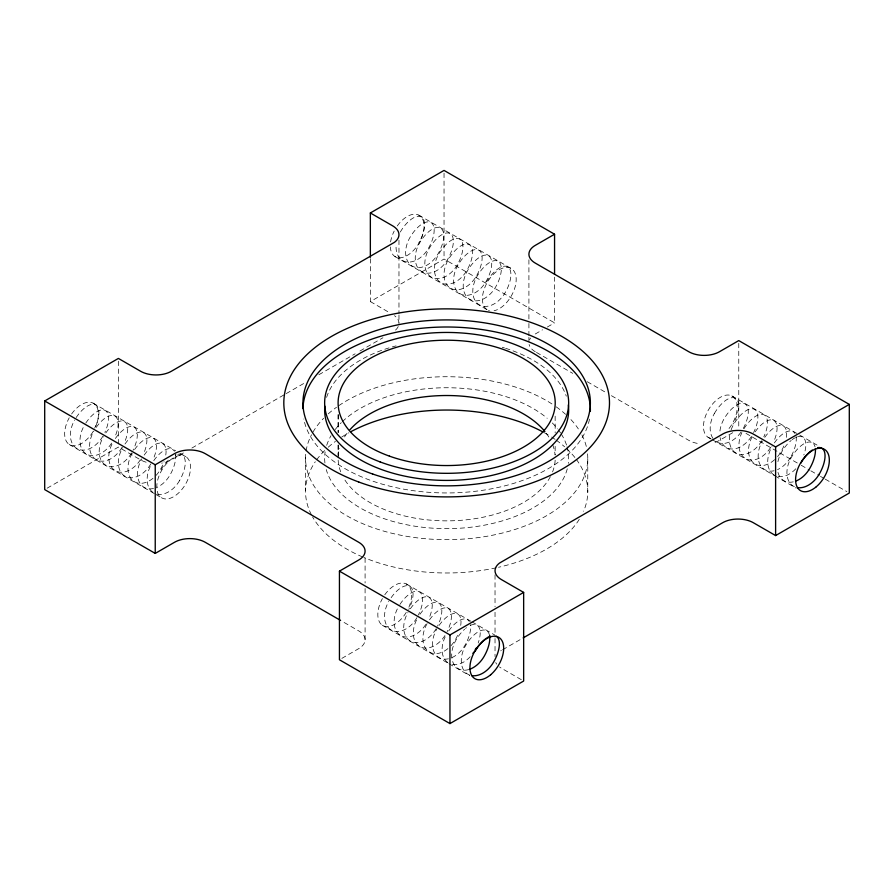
<?xml version="1.0" encoding="UTF-8"?>
<svg xmlns="http://www.w3.org/2000/svg" width="894" height="894" viewBox="0 0 894 894"><rect width="100%" height="100%" fill="white"/><g stroke="black" fill="none" stroke-linecap="round" stroke-linejoin="round"><path stroke-width="0.67" stroke-dasharray="4.47 3.35" d="M47.114 488.202L118.388 447.056L140.649 459.907A21.713 12.538 0 0 0 147.689 462.623M370.351 258.657L370.351 301.591L444.039 259.048L554.559 322.857L554.559 277.162M183.438 452.934L171.346 459.907A21.713 12.538 0 0 1 161.613 463.148M191.897 448.039L284.996 394.288M286.214 393.595L305.558 382.431M318.856 374.742L355.13 353.812M359.958 351.018L382.934 337.753M535.271 333.998L542.502 329.819M547.329 327.036L554.559 322.857M341.854 658.375L358.729 648.631A21.713 12.538 0 0 0 358.729 630.907L341.81 621.14M732.745 432.696L719.48 440.351A21.713 12.538 0 0 1 712.44 443.066M500.729 650.843L501.389 650.463M502.607 649.77L521.951 638.595M418.75 215.119L511.603 268.725M731.907 395.919L818.781 446.084M745.976 433.378L800.041 464.589M801.247 465.282L809.651 470.143M810.858 470.836L819.262 475.686M820.468 476.379L824.067 478.469M825.274 479.162L846.897 491.644M394.88 256.455L487.733 310.073M708.037 437.267L711.188 439.077M712.384 439.77L774.584 475.675M775.031 475.943L796.118 488.113M536.478 352.426L572.741 373.357M587.246 381.727L606.59 392.902M611.418 395.684L688.782 440.351A21.713 12.538 0 0 0 700.36 443.837M370.351 301.591L390.265 313.09M93.099 403.127L175.637 450.777M179.973 453.28L185.963 456.733A23.881 13.79 -60 0 1 177.504 493.946A23.881 13.79 -60 0 1 157.489 480.894A23.881 13.79 -60 0 1 185.963 456.733M406.256 583.927L470.859 621.229M472.054 621.911L494.784 635.042M521.314 679.686L501.389 668.187A21.713 12.538 0 0 1 499.522 666.958M69.229 444.463L155.355 494.192M156.104 494.628L162.093 498.081M382.397 625.275L448.185 663.259M448.933 663.694L469.719 675.685M738.768 343.352L738.768 429.221M587.76 458.957L587.76 492.281M555.152 416.157L555.152 432.741M555.152 446.363L555.152 454.867M528.913 259.774L528.913 322.086M528.913 323.472L528.913 335.932M528.913 337.317L528.913 342.86M495.03 574.853L495.03 606.702M495.03 612.245L495.03 637.165M495.03 638.551L495.03 656.554M444.039 173.19L444.039 259.048M398.97 240.218L398.97 313.615M398.97 314.99L398.97 323.304A21.713 12.538 0 0 0 394.477 315.671M365.087 558.068L365.087 582.989M365.087 588.531L365.087 639.769M338.167 414.715L338.167 432.685M338.167 445.134L338.167 454.811M338.156 414.503L338.156 432.472M338.156 444.921L338.156 457.359M305.547 457.426L305.547 490.75M118.388 361.198L118.388 447.056M496.684 664.119A21.713 12.538 0 0 1 495.779 662.566M398.221 326.545A21.713 12.538 0 0 1 394.477 330.936M535.271 351.722A21.713 12.538 0 0 1 529.103 344.492M529.65 339.619A21.713 12.538 0 0 1 530.567 338.066M71.621 413.967A23.881 13.79 -60 0 1 93.479 403.328A23.881 13.79 -60 0 1 95.2 427.589M93.099 431.556A23.881 13.79 -60 0 1 69.598 444.698A23.881 13.79 -60 0 1 69.229 417.777M397.26 225.958A23.881 13.79 -60 0 1 422.471 218.885A23.881 13.79 -60 0 1 411.385 252.466A23.881 13.79 -60 0 1 390.332 246.956M390.6 241.928A23.881 13.79 -60 0 1 394.176 231.088M576.339 459.393A141.118 81.466 0 0 1 583.558 511.279M579.278 519.347A141.118 81.466 0 0 1 498.55 567.277M496.181 567.802A141.118 81.466 0 0 1 363.836 557.476M362.64 556.973A141.118 81.466 0 0 1 312.587 516.933M311.403 514.743A141.118 81.466 0 0 1 315.291 461.762M316.621 459.862A141.118 81.466 0 0 1 325.416 449.827M328.221 447.212A141.118 81.466 0 0 1 335.429 441.379M341.687 437.065A141.118 81.466 0 0 1 348.872 432.774M544.211 432.651A141.118 81.466 0 0 1 550.425 436.306M551.62 437.054A141.118 81.466 0 0 1 555.096 439.379M556.224 440.172A141.118 81.466 0 0 1 564.595 446.776M566.505 448.509A141.118 81.466 0 0 1 574.898 457.516M587.57 453.839A141.118 81.466 0 0 1 445.335 539.652A141.118 81.466 0 0 1 305.916 452.308M306.083 451.034A141.118 81.466 0 0 1 311.525 434.73M312.866 432.283A141.118 81.466 0 0 1 323.639 418.269M328.221 413.888A141.118 81.466 0 0 1 336.524 407.251M338.781 405.675A141.118 81.466 0 0 1 552.794 404.501M556.224 406.848A141.118 81.466 0 0 1 565.567 414.313M570.953 419.61A141.118 81.466 0 0 1 578.34 428.908M581.916 434.965A141.118 81.466 0 0 1 586.822 448.732M555.152 460.186A108.554 62.669 0 0 1 552.581 471.887M550.391 476.647A108.554 62.669 0 0 1 447.458 520.856A108.554 62.669 0 0 1 343.408 477.53M340.715 471.831A108.554 62.669 0 0 1 338.156 460.131M338.167 456.186A108.554 62.669 0 0 1 339.452 448.352M344.548 436.931A108.554 62.669 0 0 1 347.051 433.277M546.301 433.322A108.554 62.669 0 0 1 548.804 436.987M552.604 444.541A108.554 62.669 0 0 1 555.062 454.934M567.064 446.799A122.009 70.436 0 0 1 568.338 463.338M567.265 468.836A122.009 70.436 0 0 1 447.302 528.633A122.009 70.436 0 0 1 326.254 469.573M324.935 462.98A122.009 70.436 0 0 1 325.125 451.928M326.69 445.357A122.009 70.436 0 0 1 331.015 435.724M335.194 429.545A122.009 70.436 0 0 1 341.307 422.65M342.29 421.7A122.009 70.436 0 0 1 547.206 418.28M552.313 422.963A122.009 70.436 0 0 1 557.588 428.863M558.37 429.869A122.009 70.436 0 0 1 560.56 432.942M561.231 433.97A122.009 70.436 0 0 1 566.74 445.704M589.492 419.163A143.722 82.974 0 0 1 446.497 492.952A143.722 82.974 0 0 1 303.792 418.995M326.612 397.372A122.009 70.436 0 0 1 396.064 345.877M502.249 347.263A122.009 70.436 0 0 1 504.507 347.956M505.624 348.302A122.009 70.436 0 0 1 566.304 396.176M486.984 309.637A23.881 13.79 -60 0 1 492.75 274.983A23.881 13.79 -60 0 1 516.173 278.626A23.881 13.79 -60 0 1 494.08 310.732M489.376 310.687A23.881 13.79 -60 0 1 488.537 310.419M710.428 438.317A23.881 13.79 -60 0 1 708.54 409.698A23.881 13.79 -60 0 1 734.22 397.674A23.881 13.79 -60 0 1 727.537 430.305M384.778 594.778A23.881 13.79 -60 0 1 406.647 584.14A23.881 13.79 -60 0 1 408.368 608.389M406.256 612.356A23.881 13.79 -60 0 1 382.766 625.498A23.881 13.79 -60 0 1 382.397 598.578M469.696 675.093A23.613 16.26 -60 0 1 465.528 645.714A23.613 10.728 -60 0 1 489.42 634.908M436.127 628.739A23.613 16.26 -60 0 1 410.279 640.998A23.613 16.26 -60 0 1 407.977 612.479M450.989 645.703A23.613 16.26 -60 0 0 455.314 639.813A23.613 10.728 -60 0 0 458.499 633.254M447.905 648.619A23.613 16.26 -60 0 1 426.337 649.424A23.613 16.26 -60 0 1 427.153 623.554M419.934 614.29A23.613 10.728 -60 0 1 438.909 603.159A23.613 10.728 -60 0 1 437.535 626.146M391.147 597.673A23.613 10.728 -60 0 1 410.123 586.553A23.613 10.728 -60 0 1 408.759 609.529M399.92 604.422A23.613 10.728 -60 0 1 419.431 591.906A23.613 10.728 -60 0 1 418.347 615.061M468.769 669.561A23.613 16.26 -60 0 1 453.146 662.8A23.613 16.26 -60 0 1 455.94 640.171A23.613 10.728 -60 0 1 464.623 629.22M451.883 657.638A23.613 16.26 -60 0 0 464.914 645.356A23.613 10.728 -60 0 0 470.412 624.716M448.442 658.789A23.613 16.26 -60 0 1 433.746 651.19A23.613 16.26 -60 0 1 436.753 629.097M444.955 635.533A23.613 16.26 -60 0 1 419.431 646.273A23.613 16.26 -60 0 1 417.565 618.022M416.939 617.665A23.613 16.26 -60 0 1 391.091 629.924A23.613 16.26 -60 0 1 388.789 601.405M425.767 624.459A23.613 16.26 -60 0 1 400.255 635.198A23.613 16.26 -60 0 1 398.378 606.937M470.166 656.788A23.613 16.26 -60 0 1 451.492 664.309M447.793 662.599A23.613 16.26 -60 0 1 446.341 634.628M448.71 630.907A23.613 10.728 -60 0 1 469.339 621.576M429.522 619.833A23.613 10.728 -60 0 1 448.497 608.702A23.613 10.728 -60 0 1 447.123 631.678M410.335 608.758A23.613 10.728 -60 0 1 429.031 597.449A23.613 10.728 -60 0 1 428.584 619.285M439.122 625.375A23.613 10.728 -60 0 1 455.504 613.385A23.613 10.728 -60 0 1 460.455 626.817M470.177 625.454A23.613 10.728 -60 0 1 478.178 643.021M465.562 628.415A23.613 10.728 -60 0 1 466.5 627.677M795.816 468.769A23.613 16.26 -60 0 1 778.171 476.524M774.293 475.139A23.613 16.26 -60 0 1 771.991 446.62M794.386 486.694A23.613 16.26 -60 0 1 791.179 457.706A23.613 10.728 -60 0 1 815.06 446.899M761.777 440.731A23.613 16.26 -60 0 1 739.271 454.264A23.613 16.26 -60 0 1 729.962 433.925M731.147 429.791A23.613 16.26 -60 0 1 733.616 424.471A23.613 10.728 -60 0 1 754.067 409.139A23.613 10.728 -60 0 1 753.586 432.595M777.59 456.611A23.613 16.26 -60 0 0 780.965 451.805A23.613 10.728 -60 0 0 784.641 443.927M774.606 459.695A23.613 16.26 -60 0 1 752.335 461.807A23.613 16.26 -60 0 1 752.804 435.546M743.964 428.74A23.613 10.728 -60 0 1 763.666 414.682A23.613 10.728 -60 0 1 763.822 436.82M714.429 413.386A23.613 10.728 -60 0 1 735.494 398.355A23.613 10.728 -60 0 1 733.002 424.114M743.316 428.36A23.613 10.728 -60 0 0 744.78 403.742A23.613 10.728 -60 0 0 724.017 418.928A23.613 16.26 -60 0 0 719.771 433.791M793.269 481.855A23.613 16.26 -60 0 1 777.869 471.998M777.925 461.617A23.613 16.26 -60 0 1 781.591 452.163A23.613 10.728 -60 0 1 791.212 440.407M790.553 457.337A23.613 16.26 -60 0 1 777.534 469.629M774.081 470.78A23.613 16.26 -60 0 1 759.397 463.181A23.613 16.26 -60 0 1 762.403 441.088M770.606 447.525A23.613 16.26 -60 0 1 745.965 458.778A23.613 16.26 -60 0 1 741.852 432.629M741.003 432.137A23.613 16.26 -60 0 1 715.066 440.731M712.965 438.395A23.613 16.26 -60 0 1 714.429 413.397M751.418 436.451A23.613 16.26 -60 0 1 732.879 449A23.613 16.26 -60 0 1 720.072 437.579M774.36 442.899A23.613 10.728 -60 0 1 794.989 433.568M796.062 436.708A23.613 10.728 -60 0 1 790.564 457.348M797.56 436.797A23.613 10.728 -60 0 1 803.829 455.001M792.151 439.669A23.613 10.728 -60 0 1 794.922 437.881M795.828 437.434A23.613 10.728 -60 0 1 796.699 437.077M755.173 431.824A23.613 10.728 -60 0 1 773.858 420.515A23.613 10.728 -60 0 1 773.411 442.351M764.761 437.356A23.613 10.728 -60 0 1 781.155 425.376A23.613 10.728 -60 0 1 786.105 438.809M486.638 281.867A23.613 10.728 -60 0 1 507.703 266.848A23.613 10.728 -60 0 1 505.211 292.595A23.613 16.26 -60 0 1 479.352 304.854A23.613 16.26 -60 0 1 477.05 276.335A23.613 10.728 -60 0 1 498.103 261.305A23.613 10.728 -60 0 1 495.622 287.063A23.613 16.26 -60 0 1 469.763 299.322A23.613 16.26 -60 0 1 467.461 270.804A23.613 10.728 -60 0 1 488.515 255.762A23.613 10.728 -60 0 1 486.034 281.521A23.613 16.26 -60 0 1 460.175 293.78A23.613 16.26 -60 0 1 457.862 265.261A23.613 10.728 -60 0 1 478.916 250.231A23.613 10.728 -60 0 1 476.435 275.978A23.613 16.26 -60 0 1 450.576 288.237A23.613 16.26 -60 0 1 448.274 259.718A23.613 10.728 -60 0 1 469.328 244.688A23.613 10.728 -60 0 1 466.847 270.446A23.613 16.26 -60 0 1 440.988 282.705A23.613 16.26 -60 0 1 438.675 254.187A23.613 10.728 -60 0 1 459.739 239.156A23.613 10.728 -60 0 1 457.247 264.903A23.613 16.26 -60 0 1 431.389 277.162A23.613 16.26 -60 0 1 429.086 248.644A23.613 10.728 -60 0 1 450.14 233.613A23.613 10.728 -60 0 1 447.659 259.372A23.613 16.26 -60 0 1 421.8 271.631A23.613 16.26 -60 0 1 419.498 243.112A23.613 10.728 -60 0 1 440.552 228.071A23.613 10.728 -60 0 1 438.06 253.829A23.613 16.26 -60 0 1 412.201 266.088A23.613 16.26 -60 0 1 409.899 237.569A23.613 10.728 -60 0 1 430.953 222.539A23.613 10.728 -60 0 1 428.472 248.286A23.613 16.26 -60 0 1 406.993 261.998A23.613 16.26 -60 0 1 396.198 244.218M400.3 232.027A23.613 10.728 -60 0 1 421.365 216.996A23.613 10.728 -60 0 1 418.884 242.755M156.048 475.418A23.613 16.26 -60 0 0 160.372 469.529A23.613 10.728 -60 0 0 164.06 461.65M152.963 478.335A23.613 16.26 -60 0 1 131.407 479.139A23.613 16.26 -60 0 1 132.223 453.269M179.56 480.603A23.613 16.26 -60 0 1 156.562 494.024M152.852 492.315A23.613 16.26 -60 0 1 150.695 465.64M153.768 460.622A23.613 10.728 -60 0 1 174.397 451.291M175.47 454.431A23.613 10.728 -60 0 1 169.972 475.072A23.613 16.26 -60 0 1 156.953 487.353M122.009 447.369A23.613 16.26 -60 0 1 96.15 459.639A23.613 16.26 -60 0 1 93.848 431.12M177.805 454.32A23.613 10.728 -60 0 1 179.571 480.603M160.987 469.886A23.613 10.728 -60 0 1 170.62 458.13M175.235 455.158A23.613 10.728 -60 0 1 176.118 454.8M140.425 459.717A23.613 16.26 -60 0 1 114.901 470.445A23.613 16.26 -60 0 1 113.035 442.195M105.805 432.931A23.613 10.728 -60 0 1 124.489 421.622A23.613 10.728 -60 0 1 124.042 443.458M76.202 417.52A23.613 10.728 -60 0 1 95.714 405.004A23.613 10.728 -60 0 1 94.63 428.17M85.802 423.063A23.613 10.728 -60 0 1 105.011 410.391A23.613 10.728 -60 0 1 104.866 432.383M153.5 488.504A23.613 16.26 -60 0 1 138.805 480.905A23.613 16.26 -60 0 1 141.811 458.812M150.784 463.986A23.613 16.26 -60 0 1 124.936 476.256A23.613 16.26 -60 0 1 122.623 447.738M131.597 452.912A23.613 16.26 -60 0 1 105.749 465.171A23.613 16.26 -60 0 1 103.436 436.652M102.821 436.294A23.613 16.26 -60 0 1 76.962 448.564A23.613 16.26 -60 0 1 74.66 420.035M111.638 443.1A23.613 16.26 -60 0 1 86.126 453.839A23.613 16.26 -60 0 1 84.248 425.578M134.581 449.548A23.613 10.728 -60 0 1 153.276 438.239A23.613 10.728 -60 0 1 152.829 460.075M144.18 455.08A23.613 10.728 -60 0 1 160.562 443.1A23.613 10.728 -60 0 1 165.513 456.532M115.393 438.473A23.613 10.728 -60 0 1 134.368 427.343A23.613 10.728 -60 0 1 133.005 450.319M96.217 427.388A23.613 10.728 -60 0 1 114.901 416.09A23.613 10.728 -60 0 1 114.454 437.926M124.992 444.005A23.613 10.728 -60 0 1 143.677 432.696A23.613 10.728 -60 0 1 143.23 454.543"/><path stroke-width="1.34" d="M340.592 620.436L205.218 542.278A21.713 12.538 0 0 0 174.52 542.278L155.232 553.408L44.7 489.599L44.7 400.97L118.388 358.427L140.649 371.278A21.713 12.538 0 0 0 171.346 371.278L394.477 242.308A21.713 12.538 0 0 0 392.611 225.813L370.351 212.962L370.351 257.271M370.351 212.962L444.039 170.419L554.559 234.228L554.559 274.391M44.7 400.97L155.232 464.779L174.52 453.649A21.713 12.538 0 0 1 205.218 453.649L358.729 542.278A21.713 12.538 0 0 1 358.729 560.002L339.441 571.143L339.441 659.772L449.961 723.581L523.649 681.038L523.649 592.409L501.389 579.558A21.713 12.538 0 0 1 499.522 563.064L722.654 434.093A21.713 12.538 0 0 1 753.351 434.093L775.612 446.944L849.3 404.401L849.3 493.03L775.612 535.573L753.351 522.722A21.713 12.538 0 0 0 722.654 522.722L523.158 637.903M554.559 234.228L535.271 245.369A21.713 12.538 0 0 0 535.271 263.093L688.782 351.722A21.713 12.538 0 0 0 719.48 351.722L738.768 340.592L849.3 404.401M339.441 571.143L449.961 634.952L523.649 592.409M775.612 446.944L775.612 535.573M449.961 634.952L449.961 723.581M155.232 464.779L155.232 553.408M351.029 431.601A141.118 81.466 0 0 1 543.139 432.059M349.967 429.712A108.554 62.669 0 0 1 448.408 395.528A108.554 62.669 0 0 1 544.893 431.534M302.954 408.58A143.722 82.974 0 0 1 449.067 327.014A143.722 82.974 0 0 1 590.353 411.363M568.349 404.937A122.009 70.436 0 0 1 447.715 480.413A122.009 70.436 0 0 1 324.824 406.155M489.599 635.79A23.613 10.728 -60 0 1 484.101 656.431A23.613 16.26 -60 0 1 469.92 669.181M496.181 636.215A23.613 10.728 -60 0 1 493.689 661.973A23.613 16.26 -60 0 1 471.708 675.607M475.116 651.245A23.613 10.728 -60 0 1 486.627 638.081M487.554 637.489A23.613 10.728 -60 0 1 488.47 636.964M489.364 636.528A23.613 10.728 -60 0 1 490.247 636.159M473.731 652.151A23.613 16.26 -60 0 1 472.915 653.38M475.91 648.295A23.613 10.728 -60 0 1 475.228 649.603M815.373 448.721A23.613 10.728 -60 0 1 809.752 468.422A23.613 16.26 -60 0 1 795.571 481.173M817.574 447.671A23.613 10.728 -60 0 1 819.34 473.965M800.767 463.237A23.613 10.728 -60 0 1 812.277 450.073M819.34 473.954A23.613 16.26 -60 0 1 797.359 487.599M358.74 482.011A162.82 94.004 0 0 0 609.306 407.284A162.82 94.004 0 0 0 371.926 319.359A162.82 94.004 0 0 0 358.74 482.011M490.661 674.758A23.881 13.79 -60 0 0 499.12 637.545A23.881 13.79 -60 0 0 470.646 661.694A23.881 13.79 -60 0 0 490.661 674.758M816.311 486.738A23.881 13.79 -60 0 0 824.771 449.537A23.881 13.79 -60 0 0 796.297 473.686A23.881 13.79 -60 0 0 816.311 486.738M372.72 474.032A143.722 82.974 0 0 0 590.353 404.278A143.722 82.974 0 0 0 376.899 330.344A143.722 82.974 0 0 0 372.72 474.032M389.415 456.13A108.554 62.669 0 0 0 555.152 404.881A108.554 62.669 0 0 0 395.405 347.643A108.554 62.669 0 0 0 389.415 456.13M380.017 461.885A122.009 70.436 0 0 0 568.483 406.703A122.009 70.436 0 0 0 391.46 340.066A122.009 70.436 0 0 0 380.017 461.885"/></g></svg>
